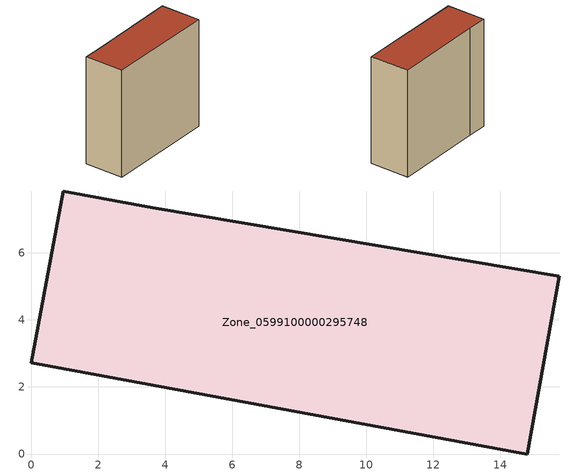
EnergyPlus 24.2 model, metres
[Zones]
Zone_0599100000295748
 floor ground (C_G): 15.76,5.31 14.8,0 0,2.72 0.96,7.85 3.63,7.35 z0
 wall outside (C_F): 3.63,7.35 0.96,7.85 0,2.72 14.8,0 15.76,5.31 3.63,7.35 z0:14.37
 roof outside (C_R): 14.8,0 15.76,5.31 3.63,7.35 0.96,7.85 0,2.72 z14.37
[BUILDING]
Pand.0599100000295748: North Axis=0; Terrain=City; Loads Convergence Tolerance Value=0.04; Temperature Convergence Tolerance Value=0.4; Solar Distribution=FullExterior; Maximum Number of Warmup Days=25; Minimum Number of Warmup Days=1
[Site:Location]
Rotterdam.The.Hague.AP_ZH_NLD Design_Conditions: Latitude=51.96; Longitude=4.45; Time Zone=1; Elevation=-4.5
[SITE:GROUNDTEMPERATURE:BUILDINGSURFACE]
18, 18, 18, 18, 18, 18, 18, 18, 18, 18, 18, 18
[MATERIAL] Thermal Absorptance=0.9; Solar Absorptance=0.7; Visible Absorptance=0.7
Name | Roughness | Thickness | Conductivity | Density | Specific Heat
G.TI.1946 | MediumSmooth | 0.15 | 1 | 540 | 1210
F.TI.1946 | Rough | 0.3 | 0.857143 | 1920 | 840
R.TI.1946 | MediumRough | 0.2 | 0.1 | 1500 | 1000
[CONSTRUCTION]
C_G: G.TI.1946
C_F: F.TI.1946
C_R: R.TI.1946
[ZONE]
Zone_0599100000295748: Type=1; Multiplier=1; Ceiling Height=Autocalculate; Volume=Autocalculate; Floor Area=autocalculate; Part of Total Floor Area=Yes
[ZONEINFILTRATION:DESIGNFLOWRATE]
Infil_Zone_0599100000295748: Zone or ZoneList or Space or SpaceList=Zone_0599100000295748; Schedule=AlwaysOn; Design Flow Rate Calculation Method=Flow/Area; Flow Rate per Floor Area=0.003; Constant Term Coefficient=1; Temperature Term Coefficient=0; Velocity Term Coefficient=0; Velocity Squared Term Coefficient=0
[HVACTEMPLATE:ZONE:IDEALLOADSAIRSYSTEM]
Zone_0599100000295748: Maximum Heating Supply Air Temperature=50; Minimum Cooling Supply Air Temperature=13; Maximum Heating Supply Air Humidity Ratio=0.0156; Minimum Cooling Supply Air Humidity Ratio=0.0077; Heating Limit=NoLimit; Cooling Limit=NoLimit; Dehumidification Control Type=ConstantSensibleHeatRatio; Cooling Sensible Heat Ratio=0.7; Dehumidification Setpoint=60; Humidification Control Type=None; Humidification Setpoint=30; Outdoor Air Method=None; Outdoor Air Flow Rate per Person=0.00944; Outdoor Air Flow Rate per Zone Floor Area=0; Outdoor Air Flow Rate per Zone=0; Demand Controlled Ventilation Type=None; Outdoor Air Economizer Type=NoEconomizer; Heat Recovery Type=None; Sensible Heat Recovery Effectiveness=0.7; Latent Heat Recovery Effectiveness=0.65
[ZONECONTROL:THERMOSTAT]
ThermostatControl_Zone_0599100000295748: Zone or ZoneList=Zone_0599100000295748; Control Type Schedule=DualSetpointControlType; Control 1=Thermostat_Zone_0599100000295748; Temperature Difference Between Cutout And Setpoint=0
[THERMOSTATSETPOINT:DUALSETPOINT]
Thermostat_Zone_0599100000295748: Heating Setpoint Temperature Schedule=HeatingSetpoint_Zone_0599100000295748; Cooling Setpoint Temperature Schedule=CoolingSetpoint_Zone_0599100000295748
[SCHEDULE:COMPACT]
HeatingSetpoint_Zone_0599100000295748: Through: 12/31, For: AllDays, Until: 24:00, 21
CoolingSetpoint_Zone_0599100000295748: Through: 12/31, For: AllDays, Until: 24:00, 24
DualSetpointControlType: Through: 12/31, For: AllDays, Until: 24:00, 4
AlwaysOn: Through: 12/31, For: AllDays, Until: 24:00, 1
